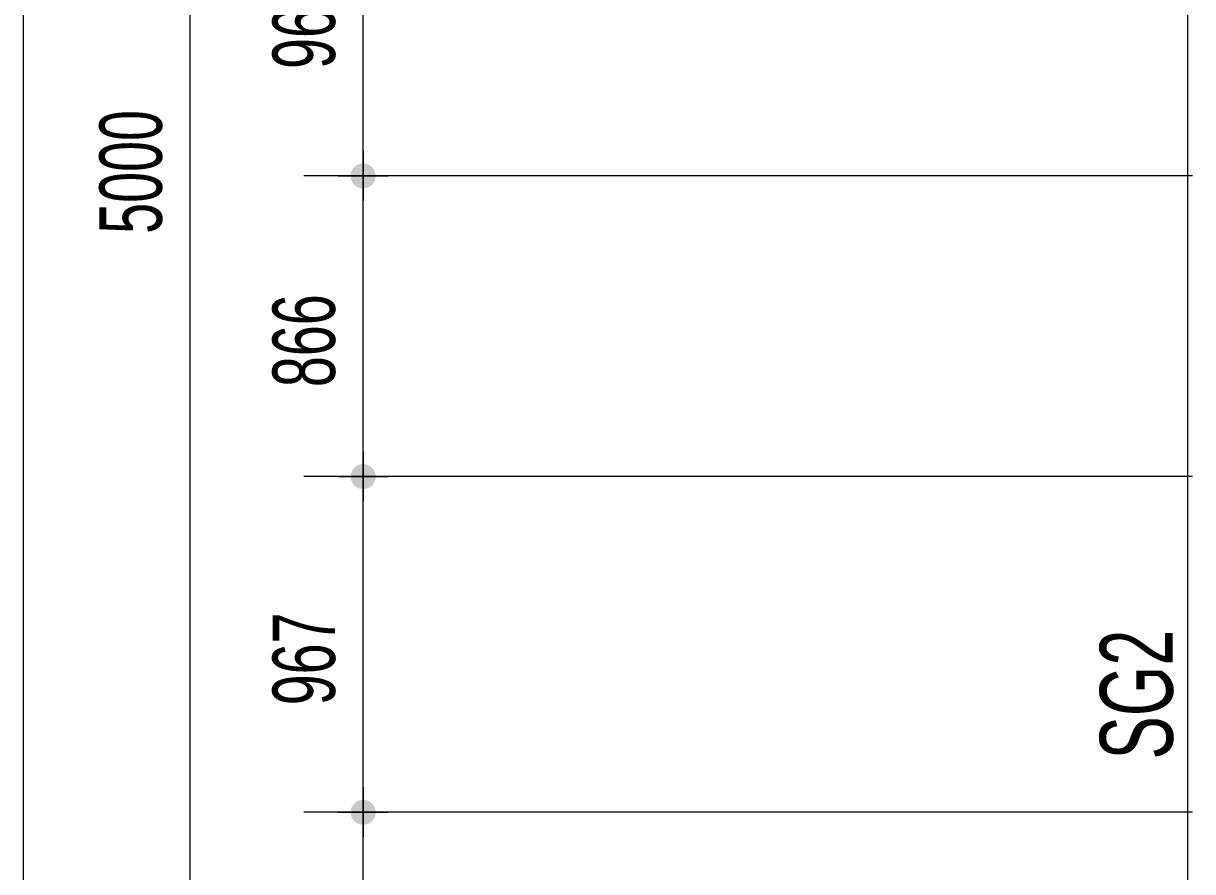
# Model space of a CAD drawing. Header units: millimetres. Extents: x -408 to 426, y -207 to 377.
# Drawn here: x -57.1 to -1, y 107.2 to 147.9 of the extents above; entities that cross this region are included whole.
import ezdxf

# ---------------------------------------------------------------- set-up
doc = ezdxf.new("R2010")
doc.units = ezdxf.units.MM
doc.linetypes.add('XKITLINE00', pattern=[0])
for name, color, linetype, lineweight in [('Dimension', 1, 'Continuous', 0), ('Part', 1, 'Continuous', 0), ('Part mark', 1, 'Continuous', 0)]:
    doc.layers.add(name, color=color, linetype=linetype, lineweight=lineweight)
doc.styles.add('ROMSIM', font='ARIAL.TTF')

# ---------------------------------------------------------------- blocks, each defined once
blk = doc.blocks.new('*A19')
at = {"layer": 'Part', "color": 2, "linetype": 'XKITLINE00', "lineweight": 0}
for p, q in [((-1.25, 183.267), (-1.25, 120.393)), ((-1.25, 120.393), (-1.25, 111.834)), ((-1.25, 111.834), (-1.25, 100.067))]:
    blk.add_line(p, q, dxfattribs=at)
blk = doc.blocks.new('*A50')
at = {"layer": 'Dimension', "color": 7, "linetype": 'XKITLINE00', "lineweight": 0}
blk.add_line((-57.131, 0), (-57.131, 183.333), dxfattribs=at)
blk = doc.blocks.new('*A68')
at = {"layer": 'Dimension'}
for points in [[(-40.85, 109.401), (-40.879, 109.403), (-40.909, 109.406), (-40.938, 109.412), (-40.966, 109.418), (-40.995, 109.426), (-41.023, 109.435), (-41.05, 109.446), (-41.077, 109.458), (-41.103, 109.471), (-41.129, 109.485), (-41.154, 109.501), (-41.178, 109.518), (-41.201, 109.536), (-41.224, 109.555), (-41.245, 109.576), (-41.265, 109.597), (-41.284, 109.619), (-41.303, 109.643), (-41.32, 109.667), (-41.335, 109.692), (-41.35, 109.717), (-41.363, 109.743), (-41.375, 109.77), (-41.386, 109.798), (-41.395, 109.826), (-41.403, 109.854), (-41.409, 109.883), (-41.414, 109.912), (-41.418, 109.941), (-41.42, 109.971), (-41.421, 110), (-41.42, 110.029), (-41.418, 110.059), (-41.414, 110.088), (-41.409, 110.117), (-41.403, 110.146), (-41.395, 110.174), (-41.386, 110.202), (-41.375, 110.23), (-41.363, 110.257), (-41.35, 110.283), (-41.335, 110.308), (-41.32, 110.333), (-41.303, 110.357), (-41.284, 110.381), (-41.265, 110.403), (-41.245, 110.424), (-41.224, 110.445), (-41.201, 110.464), (-41.178, 110.482), (-41.154, 110.499), (-41.129, 110.515), (-41.103, 110.529), (-41.077, 110.542), (-41.05, 110.554), (-41.023, 110.565), (-40.995, 110.574), (-40.966, 110.582), (-40.938, 110.588), (-40.909, 110.594), (-40.879, 110.597), (-40.85, 110.599), (-40.821, 110.6), (-40.791, 110.599), (-40.762, 110.597), (-40.733, 110.594), (-40.704, 110.588), (-40.675, 110.582), (-40.646, 110.574), (-40.618, 110.565), (-40.591, 110.554), (-40.564, 110.542), (-40.538, 110.529), (-40.512, 110.515), (-40.487, 110.499), (-40.463, 110.482), (-40.44, 110.464), (-40.418, 110.445), (-40.396, 110.424), (-40.376, 110.403), (-40.357, 110.381), (-40.339, 110.357), (-40.322, 110.333), (-40.306, 110.308), (-40.291, 110.283), (-40.278, 110.257), (-40.266, 110.23), (-40.256, 110.202), (-40.246, 110.174), (-40.239, 110.146), (-40.232, 110.117), (-40.227, 110.088), (-40.224, 110.059), (-40.221, 110.029), (-40.221, 110), (-40.221, 109.971), (-40.224, 109.941), (-40.227, 109.912), (-40.232, 109.883), (-40.239, 109.854), (-40.246, 109.826), (-40.256, 109.798), (-40.266, 109.77), (-40.278, 109.743), (-40.291, 109.717), (-40.306, 109.692), (-40.322, 109.667), (-40.339, 109.643), (-40.357, 109.619), (-40.376, 109.597), (-40.396, 109.576), (-40.418, 109.555), (-40.44, 109.536), (-40.463, 109.518), (-40.487, 109.501), (-40.512, 109.485), (-40.538, 109.471), (-40.564, 109.458), (-40.591, 109.446), (-40.618, 109.435), (-40.646, 109.426), (-40.675, 109.418), (-40.704, 109.412), (-40.733, 109.406), (-40.762, 109.403), (-40.791, 109.401), (-40.821, 109.4)], [(-40.85, 99.401), (-40.879, 99.403), (-40.909, 99.406), (-40.938, 99.412), (-40.966, 99.418), (-40.995, 99.426), (-41.023, 99.435), (-41.05, 99.446), (-41.077, 99.458), (-41.103, 99.471), (-41.129, 99.485), (-41.154, 99.501), (-41.178, 99.518), (-41.201, 99.536), (-41.224, 99.555), (-41.245, 99.576), (-41.265, 99.597), (-41.284, 99.619), (-41.303, 99.643), (-41.32, 99.667), (-41.335, 99.692), (-41.35, 99.717), (-41.363, 99.743), (-41.375, 99.77), (-41.386, 99.798), (-41.395, 99.826), (-41.403, 99.854), (-41.409, 99.883), (-41.414, 99.912), (-41.418, 99.941), (-41.42, 99.971), (-41.421, 100), (-41.42, 100.029), (-41.418, 100.059), (-41.414, 100.088), (-41.409, 100.117), (-41.403, 100.146), (-41.395, 100.174), (-41.386, 100.202), (-41.375, 100.23), (-41.363, 100.257), (-41.35, 100.283), (-41.335, 100.308), (-41.32, 100.333), (-41.303, 100.357), (-41.284, 100.381), (-41.265, 100.403), (-41.245, 100.424), (-41.224, 100.445), (-41.201, 100.464), (-41.178, 100.482), (-41.154, 100.499), (-41.129, 100.515), (-41.103, 100.529), (-41.077, 100.542), (-41.05, 100.554), (-41.023, 100.565), (-40.995, 100.574), (-40.966, 100.582), (-40.938, 100.588), (-40.909, 100.594), (-40.879, 100.597), (-40.85, 100.599), (-40.821, 100.6), (-40.791, 100.599), (-40.762, 100.597), (-40.733, 100.594), (-40.704, 100.588), (-40.675, 100.582), (-40.646, 100.574), (-40.618, 100.565), (-40.591, 100.554), (-40.564, 100.542), (-40.538, 100.529), (-40.512, 100.515), (-40.487, 100.499), (-40.463, 100.482), (-40.44, 100.464), (-40.418, 100.445), (-40.396, 100.424), (-40.376, 100.403), (-40.357, 100.381), (-40.339, 100.357), (-40.322, 100.333), (-40.306, 100.308), (-40.291, 100.283), (-40.278, 100.257), (-40.266, 100.23), (-40.256, 100.202), (-40.246, 100.174), (-40.239, 100.146), (-40.232, 100.117), (-40.227, 100.088), (-40.224, 100.059), (-40.221, 100.029), (-40.221, 100), (-40.221, 99.971), (-40.224, 99.941), (-40.227, 99.912), (-40.232, 99.883), (-40.239, 99.854), (-40.246, 99.826), (-40.256, 99.798), (-40.266, 99.77), (-40.278, 99.743), (-40.291, 99.717), (-40.306, 99.692), (-40.322, 99.667), (-40.339, 99.643), (-40.357, 99.619), (-40.376, 99.597), (-40.396, 99.576), (-40.418, 99.555), (-40.44, 99.536), (-40.463, 99.518), (-40.487, 99.501), (-40.512, 99.485), (-40.538, 99.471), (-40.564, 99.458), (-40.591, 99.446), (-40.618, 99.435), (-40.646, 99.426), (-40.675, 99.418), (-40.704, 99.412), (-40.733, 99.406), (-40.762, 99.403), (-40.791, 99.401), (-40.821, 99.4)]]:
    blk.add_hatch(color=7, dxfattribs=at).paths.add_polyline_path(points, flags=17)
at = {"layer": 'Dimension', "color": 7, "linetype": 'XKITLINE00', "lineweight": 0}
for p, q in [((-40.821, 111.2), (-40.821, 108.8)), ((-40.821, 110), (-40.821, 111.2)), ((-1, 110), (-43.671, 110)), ((-42.021, 110), (-39.621, 110)), ((-40.821, 100), (-40.821, 110)), ((-40.821, 101.2), (-40.821, 98.8)), ((-1, 100), (-43.671, 100)), ((-42.021, 100), (-39.621, 100)), ((-40.821, 100), (-40.821, 98.8))]:
    blk.add_line(p, q, dxfattribs=at)
at = {"layer": 'Dimension', "color": 3}
for p in [(-40.821, 110), (-40.821, 100)]:
    blk.add_point(p, dxfattribs=at)
at = {"layer": 'Dimension', "color": 3, "style": 'ROMSIM', "width": 0.6375}
blk.add_text('600', height=3, rotation=90.0002, dxfattribs=at).set_placement((-42.171, 102.078))
blk = doc.blocks.new('*A69')
at = {"layer": 'Dimension'}
for points in [[(-40.85, 125.517), (-40.879, 125.52), (-40.909, 125.523), (-40.938, 125.528), (-40.966, 125.535), (-40.995, 125.543), (-41.023, 125.552), (-41.05, 125.562), (-41.077, 125.574), (-41.103, 125.588), (-41.129, 125.602), (-41.154, 125.618), (-41.178, 125.635), (-41.201, 125.653), (-41.224, 125.672), (-41.245, 125.692), (-41.265, 125.714), (-41.284, 125.736), (-41.303, 125.759), (-41.32, 125.783), (-41.335, 125.808), (-41.35, 125.834), (-41.363, 125.86), (-41.375, 125.887), (-41.386, 125.915), (-41.395, 125.942), (-41.403, 125.971), (-41.409, 126), (-41.414, 126.029), (-41.418, 126.058), (-41.42, 126.087), (-41.421, 126.117), (-41.42, 126.146), (-41.418, 126.175), (-41.414, 126.205), (-41.409, 126.234), (-41.403, 126.262), (-41.395, 126.291), (-41.386, 126.319), (-41.375, 126.346), (-41.363, 126.373), (-41.35, 126.4), (-41.335, 126.425), (-41.32, 126.45), (-41.303, 126.474), (-41.284, 126.497), (-41.265, 126.52), (-41.245, 126.541), (-41.224, 126.561), (-41.201, 126.58), (-41.178, 126.599), (-41.154, 126.616), (-41.129, 126.631), (-41.103, 126.646), (-41.077, 126.659), (-41.05, 126.671), (-41.023, 126.682), (-40.995, 126.691), (-40.966, 126.699), (-40.938, 126.705), (-40.909, 126.71), (-40.879, 126.714), (-40.85, 126.716), (-40.821, 126.717), (-40.791, 126.716), (-40.762, 126.714), (-40.733, 126.71), (-40.704, 126.705), (-40.675, 126.699), (-40.646, 126.691), (-40.618, 126.682), (-40.591, 126.671), (-40.564, 126.659), (-40.538, 126.646), (-40.512, 126.631), (-40.487, 126.616), (-40.463, 126.599), (-40.44, 126.58), (-40.418, 126.561), (-40.396, 126.541), (-40.376, 126.52), (-40.357, 126.497), (-40.339, 126.474), (-40.322, 126.45), (-40.306, 126.425), (-40.291, 126.4), (-40.278, 126.373), (-40.266, 126.346), (-40.256, 126.319), (-40.246, 126.291), (-40.239, 126.262), (-40.232, 126.234), (-40.227, 126.205), (-40.224, 126.175), (-40.221, 126.146), (-40.221, 126.117), (-40.221, 126.087), (-40.224, 126.058), (-40.227, 126.029), (-40.232, 126), (-40.239, 125.971), (-40.246, 125.942), (-40.256, 125.915), (-40.266, 125.887), (-40.278, 125.86), (-40.291, 125.834), (-40.306, 125.808), (-40.322, 125.783), (-40.339, 125.759), (-40.357, 125.736), (-40.376, 125.714), (-40.396, 125.692), (-40.418, 125.672), (-40.44, 125.653), (-40.463, 125.635), (-40.487, 125.618), (-40.512, 125.602), (-40.538, 125.588), (-40.564, 125.574), (-40.591, 125.562), (-40.618, 125.552), (-40.646, 125.543), (-40.675, 125.535), (-40.704, 125.528), (-40.733, 125.523), (-40.762, 125.52), (-40.791, 125.517), (-40.821, 125.517)], [(-40.85, 109.401), (-40.879, 109.403), (-40.909, 109.406), (-40.938, 109.412), (-40.966, 109.418), (-40.995, 109.426), (-41.023, 109.435), (-41.05, 109.446), (-41.077, 109.458), (-41.103, 109.471), (-41.129, 109.485), (-41.154, 109.501), (-41.178, 109.518), (-41.201, 109.536), (-41.224, 109.555), (-41.245, 109.576), (-41.265, 109.597), (-41.284, 109.619), (-41.303, 109.643), (-41.32, 109.667), (-41.335, 109.692), (-41.35, 109.717), (-41.363, 109.743), (-41.375, 109.77), (-41.386, 109.798), (-41.395, 109.826), (-41.403, 109.854), (-41.409, 109.883), (-41.414, 109.912), (-41.418, 109.941), (-41.42, 109.971), (-41.421, 110), (-41.42, 110.029), (-41.418, 110.059), (-41.414, 110.088), (-41.409, 110.117), (-41.403, 110.146), (-41.395, 110.174), (-41.386, 110.202), (-41.375, 110.23), (-41.363, 110.257), (-41.35, 110.283), (-41.335, 110.308), (-41.32, 110.333), (-41.303, 110.357), (-41.284, 110.381), (-41.265, 110.403), (-41.245, 110.424), (-41.224, 110.445), (-41.201, 110.464), (-41.178, 110.482), (-41.154, 110.499), (-41.129, 110.515), (-41.103, 110.529), (-41.077, 110.542), (-41.05, 110.554), (-41.023, 110.565), (-40.995, 110.574), (-40.966, 110.582), (-40.938, 110.588), (-40.909, 110.594), (-40.879, 110.597), (-40.85, 110.599), (-40.821, 110.6), (-40.791, 110.599), (-40.762, 110.597), (-40.733, 110.594), (-40.704, 110.588), (-40.675, 110.582), (-40.646, 110.574), (-40.618, 110.565), (-40.591, 110.554), (-40.564, 110.542), (-40.538, 110.529), (-40.512, 110.515), (-40.487, 110.499), (-40.463, 110.482), (-40.44, 110.464), (-40.418, 110.445), (-40.396, 110.424), (-40.376, 110.403), (-40.357, 110.381), (-40.339, 110.357), (-40.322, 110.333), (-40.306, 110.308), (-40.291, 110.283), (-40.278, 110.257), (-40.266, 110.23), (-40.256, 110.202), (-40.246, 110.174), (-40.239, 110.146), (-40.232, 110.117), (-40.227, 110.088), (-40.224, 110.059), (-40.221, 110.029), (-40.221, 110), (-40.221, 109.971), (-40.224, 109.941), (-40.227, 109.912), (-40.232, 109.883), (-40.239, 109.854), (-40.246, 109.826), (-40.256, 109.798), (-40.266, 109.77), (-40.278, 109.743), (-40.291, 109.717), (-40.306, 109.692), (-40.322, 109.667), (-40.339, 109.643), (-40.357, 109.619), (-40.376, 109.597), (-40.396, 109.576), (-40.418, 109.555), (-40.44, 109.536), (-40.463, 109.518), (-40.487, 109.501), (-40.512, 109.485), (-40.538, 109.471), (-40.564, 109.458), (-40.591, 109.446), (-40.618, 109.435), (-40.646, 109.426), (-40.675, 109.418), (-40.704, 109.412), (-40.733, 109.406), (-40.762, 109.403), (-40.791, 109.401), (-40.821, 109.4)]]:
    blk.add_hatch(color=7, dxfattribs=at).paths.add_polyline_path(points, flags=17)
at = {"layer": 'Dimension', "color": 7, "linetype": 'XKITLINE00', "lineweight": 0}
for p, q in [((-40.821, 127.317), (-40.821, 124.917)), ((-40.821, 126.117), (-40.821, 127.317)), ((-1, 126.117), (-43.671, 126.117)), ((-42.021, 126.117), (-39.621, 126.117)), ((-40.821, 110), (-40.821, 126.117)), ((-40.821, 111.2), (-40.821, 108.8)), ((-1, 110), (-43.671, 110)), ((-42.021, 110), (-39.621, 110)), ((-40.821, 110), (-40.821, 108.8))]:
    blk.add_line(p, q, dxfattribs=at)
at = {"layer": 'Dimension', "color": 3}
for p in [(-40.821, 126.117), (-40.821, 110)]:
    blk.add_point(p, dxfattribs=at)
at = {"layer": 'Dimension', "color": 3, "style": 'ROMSIM', "width": 0.6375}
blk.add_text('967', height=3, rotation=90.0002, dxfattribs=at).set_placement((-42.171, 115.136))
blk = doc.blocks.new('*A70')
at = {"layer": 'Dimension'}
for points in [[(-40.85, 139.951), (-40.879, 139.953), (-40.909, 139.956), (-40.938, 139.962), (-40.966, 139.968), (-40.995, 139.976), (-41.023, 139.985), (-41.05, 139.996), (-41.077, 140.008), (-41.103, 140.021), (-41.129, 140.035), (-41.154, 140.051), (-41.178, 140.068), (-41.201, 140.086), (-41.224, 140.105), (-41.245, 140.126), (-41.265, 140.147), (-41.284, 140.169), (-41.303, 140.193), (-41.32, 140.217), (-41.335, 140.242), (-41.35, 140.267), (-41.363, 140.293), (-41.375, 140.32), (-41.386, 140.348), (-41.395, 140.376), (-41.403, 140.404), (-41.409, 140.433), (-41.414, 140.462), (-41.418, 140.491), (-41.42, 140.521), (-41.421, 140.55), (-41.42, 140.579), (-41.418, 140.609), (-41.414, 140.638), (-41.409, 140.667), (-41.403, 140.696), (-41.395, 140.724), (-41.386, 140.752), (-41.375, 140.78), (-41.363, 140.807), (-41.35, 140.833), (-41.335, 140.858), (-41.32, 140.883), (-41.303, 140.907), (-41.284, 140.931), (-41.265, 140.953), (-41.245, 140.974), (-41.224, 140.995), (-41.201, 141.014), (-41.178, 141.032), (-41.154, 141.049), (-41.129, 141.065), (-41.103, 141.079), (-41.077, 141.092), (-41.05, 141.104), (-41.023, 141.115), (-40.995, 141.124), (-40.966, 141.132), (-40.938, 141.138), (-40.909, 141.144), (-40.879, 141.147), (-40.85, 141.149), (-40.821, 141.15), (-40.791, 141.149), (-40.762, 141.147), (-40.733, 141.144), (-40.704, 141.138), (-40.675, 141.132), (-40.646, 141.124), (-40.618, 141.115), (-40.591, 141.104), (-40.564, 141.092), (-40.538, 141.079), (-40.512, 141.065), (-40.487, 141.049), (-40.463, 141.032), (-40.44, 141.014), (-40.418, 140.995), (-40.396, 140.974), (-40.376, 140.953), (-40.357, 140.931), (-40.339, 140.907), (-40.322, 140.883), (-40.306, 140.858), (-40.291, 140.833), (-40.278, 140.807), (-40.266, 140.78), (-40.256, 140.752), (-40.246, 140.724), (-40.239, 140.696), (-40.232, 140.667), (-40.227, 140.638), (-40.224, 140.609), (-40.221, 140.579), (-40.221, 140.55), (-40.221, 140.521), (-40.224, 140.491), (-40.227, 140.462), (-40.232, 140.433), (-40.239, 140.404), (-40.246, 140.376), (-40.256, 140.348), (-40.266, 140.32), (-40.278, 140.293), (-40.291, 140.267), (-40.306, 140.242), (-40.322, 140.217), (-40.339, 140.193), (-40.357, 140.169), (-40.376, 140.147), (-40.396, 140.126), (-40.418, 140.105), (-40.44, 140.086), (-40.463, 140.068), (-40.487, 140.051), (-40.512, 140.035), (-40.538, 140.021), (-40.564, 140.008), (-40.591, 139.996), (-40.618, 139.985), (-40.646, 139.976), (-40.675, 139.968), (-40.704, 139.962), (-40.733, 139.956), (-40.762, 139.953), (-40.791, 139.951), (-40.821, 139.95)], [(-40.85, 125.517), (-40.879, 125.52), (-40.909, 125.523), (-40.938, 125.528), (-40.966, 125.535), (-40.995, 125.543), (-41.023, 125.552), (-41.05, 125.562), (-41.077, 125.574), (-41.103, 125.588), (-41.129, 125.602), (-41.154, 125.618), (-41.178, 125.635), (-41.201, 125.653), (-41.224, 125.672), (-41.245, 125.692), (-41.265, 125.714), (-41.284, 125.736), (-41.303, 125.759), (-41.32, 125.783), (-41.335, 125.808), (-41.35, 125.834), (-41.363, 125.86), (-41.375, 125.887), (-41.386, 125.915), (-41.395, 125.942), (-41.403, 125.971), (-41.409, 126), (-41.414, 126.029), (-41.418, 126.058), (-41.42, 126.087), (-41.421, 126.117), (-41.42, 126.146), (-41.418, 126.175), (-41.414, 126.205), (-41.409, 126.234), (-41.403, 126.262), (-41.395, 126.291), (-41.386, 126.319), (-41.375, 126.346), (-41.363, 126.373), (-41.35, 126.4), (-41.335, 126.425), (-41.32, 126.45), (-41.303, 126.474), (-41.284, 126.497), (-41.265, 126.52), (-41.245, 126.541), (-41.224, 126.561), (-41.201, 126.58), (-41.178, 126.599), (-41.154, 126.616), (-41.129, 126.631), (-41.103, 126.646), (-41.077, 126.659), (-41.05, 126.671), (-41.023, 126.682), (-40.995, 126.691), (-40.966, 126.699), (-40.938, 126.705), (-40.909, 126.71), (-40.879, 126.714), (-40.85, 126.716), (-40.821, 126.717), (-40.791, 126.716), (-40.762, 126.714), (-40.733, 126.71), (-40.704, 126.705), (-40.675, 126.699), (-40.646, 126.691), (-40.618, 126.682), (-40.591, 126.671), (-40.564, 126.659), (-40.538, 126.646), (-40.512, 126.631), (-40.487, 126.616), (-40.463, 126.599), (-40.44, 126.58), (-40.418, 126.561), (-40.396, 126.541), (-40.376, 126.52), (-40.357, 126.497), (-40.339, 126.474), (-40.322, 126.45), (-40.306, 126.425), (-40.291, 126.4), (-40.278, 126.373), (-40.266, 126.346), (-40.256, 126.319), (-40.246, 126.291), (-40.239, 126.262), (-40.232, 126.234), (-40.227, 126.205), (-40.224, 126.175), (-40.221, 126.146), (-40.221, 126.117), (-40.221, 126.087), (-40.224, 126.058), (-40.227, 126.029), (-40.232, 126), (-40.239, 125.971), (-40.246, 125.942), (-40.256, 125.915), (-40.266, 125.887), (-40.278, 125.86), (-40.291, 125.834), (-40.306, 125.808), (-40.322, 125.783), (-40.339, 125.759), (-40.357, 125.736), (-40.376, 125.714), (-40.396, 125.692), (-40.418, 125.672), (-40.44, 125.653), (-40.463, 125.635), (-40.487, 125.618), (-40.512, 125.602), (-40.538, 125.588), (-40.564, 125.574), (-40.591, 125.562), (-40.618, 125.552), (-40.646, 125.543), (-40.675, 125.535), (-40.704, 125.528), (-40.733, 125.523), (-40.762, 125.52), (-40.791, 125.517), (-40.821, 125.517)]]:
    blk.add_hatch(color=7, dxfattribs=at).paths.add_polyline_path(points, flags=17)
at = {"layer": 'Dimension', "color": 7, "linetype": 'XKITLINE00', "lineweight": 0}
for p, q in [((-40.821, 141.75), (-40.821, 139.35)), ((-40.821, 140.55), (-40.821, 141.75)), ((-1, 140.55), (-43.671, 140.55)), ((-42.021, 140.55), (-39.621, 140.55)), ((-40.821, 126.117), (-40.821, 140.55)), ((-40.821, 127.317), (-40.821, 124.917)), ((-1, 126.117), (-43.671, 126.117)), ((-42.021, 126.117), (-39.621, 126.117)), ((-40.821, 126.117), (-40.821, 124.917))]:
    blk.add_line(p, q, dxfattribs=at)
at = {"layer": 'Dimension', "color": 3}
for p in [(-40.821, 140.55), (-40.821, 126.117)]:
    blk.add_point(p, dxfattribs=at)
at = {"layer": 'Dimension', "color": 3, "style": 'ROMSIM', "width": 0.6375}
blk.add_text('866', height=3, rotation=90.0002, dxfattribs=at).set_placement((-42.171, 130.411))
blk = doc.blocks.new('*A71')
at = {"layer": 'Dimension'}
for points in [[(-40.85, 156.067), (-40.879, 156.07), (-40.909, 156.073), (-40.938, 156.078), (-40.966, 156.085), (-40.995, 156.093), (-41.023, 156.102), (-41.05, 156.112), (-41.077, 156.124), (-41.103, 156.138), (-41.129, 156.152), (-41.154, 156.168), (-41.178, 156.185), (-41.201, 156.203), (-41.224, 156.222), (-41.245, 156.242), (-41.265, 156.264), (-41.284, 156.286), (-41.303, 156.309), (-41.32, 156.333), (-41.335, 156.358), (-41.35, 156.384), (-41.363, 156.41), (-41.375, 156.437), (-41.386, 156.465), (-41.395, 156.492), (-41.403, 156.521), (-41.409, 156.55), (-41.414, 156.579), (-41.418, 156.608), (-41.42, 156.637), (-41.421, 156.667), (-41.42, 156.696), (-41.418, 156.725), (-41.414, 156.755), (-41.409, 156.784), (-41.403, 156.812), (-41.395, 156.841), (-41.386, 156.869), (-41.375, 156.896), (-41.363, 156.923), (-41.35, 156.95), (-41.335, 156.975), (-41.32, 157), (-41.303, 157.024), (-41.284, 157.047), (-41.265, 157.07), (-41.245, 157.091), (-41.224, 157.111), (-41.201, 157.13), (-41.178, 157.149), (-41.154, 157.166), (-41.129, 157.181), (-41.103, 157.196), (-41.077, 157.209), (-41.05, 157.221), (-41.023, 157.232), (-40.995, 157.241), (-40.966, 157.249), (-40.938, 157.255), (-40.909, 157.26), (-40.879, 157.264), (-40.85, 157.266), (-40.821, 157.267), (-40.791, 157.266), (-40.762, 157.264), (-40.733, 157.26), (-40.704, 157.255), (-40.675, 157.249), (-40.646, 157.241), (-40.618, 157.232), (-40.591, 157.221), (-40.564, 157.209), (-40.538, 157.196), (-40.512, 157.181), (-40.487, 157.166), (-40.463, 157.149), (-40.44, 157.13), (-40.418, 157.111), (-40.396, 157.091), (-40.376, 157.07), (-40.357, 157.047), (-40.339, 157.024), (-40.322, 157), (-40.306, 156.975), (-40.291, 156.95), (-40.278, 156.923), (-40.266, 156.896), (-40.256, 156.869), (-40.246, 156.841), (-40.239, 156.812), (-40.232, 156.784), (-40.227, 156.755), (-40.224, 156.725), (-40.221, 156.696), (-40.221, 156.667), (-40.221, 156.637), (-40.224, 156.608), (-40.227, 156.579), (-40.232, 156.55), (-40.239, 156.521), (-40.246, 156.492), (-40.256, 156.465), (-40.266, 156.437), (-40.278, 156.41), (-40.291, 156.384), (-40.306, 156.358), (-40.322, 156.333), (-40.339, 156.309), (-40.357, 156.286), (-40.376, 156.264), (-40.396, 156.242), (-40.418, 156.222), (-40.44, 156.203), (-40.463, 156.185), (-40.487, 156.168), (-40.512, 156.152), (-40.538, 156.138), (-40.564, 156.124), (-40.591, 156.112), (-40.618, 156.102), (-40.646, 156.093), (-40.675, 156.085), (-40.704, 156.078), (-40.733, 156.073), (-40.762, 156.07), (-40.791, 156.067), (-40.821, 156.067)], [(-40.85, 139.951), (-40.879, 139.953), (-40.909, 139.956), (-40.938, 139.962), (-40.966, 139.968), (-40.995, 139.976), (-41.023, 139.985), (-41.05, 139.996), (-41.077, 140.008), (-41.103, 140.021), (-41.129, 140.035), (-41.154, 140.051), (-41.178, 140.068), (-41.201, 140.086), (-41.224, 140.105), (-41.245, 140.126), (-41.265, 140.147), (-41.284, 140.169), (-41.303, 140.193), (-41.32, 140.217), (-41.335, 140.242), (-41.35, 140.267), (-41.363, 140.293), (-41.375, 140.32), (-41.386, 140.348), (-41.395, 140.376), (-41.403, 140.404), (-41.409, 140.433), (-41.414, 140.462), (-41.418, 140.491), (-41.42, 140.521), (-41.421, 140.55), (-41.42, 140.579), (-41.418, 140.609), (-41.414, 140.638), (-41.409, 140.667), (-41.403, 140.696), (-41.395, 140.724), (-41.386, 140.752), (-41.375, 140.78), (-41.363, 140.807), (-41.35, 140.833), (-41.335, 140.858), (-41.32, 140.883), (-41.303, 140.907), (-41.284, 140.931), (-41.265, 140.953), (-41.245, 140.974), (-41.224, 140.995), (-41.201, 141.014), (-41.178, 141.032), (-41.154, 141.049), (-41.129, 141.065), (-41.103, 141.079), (-41.077, 141.092), (-41.05, 141.104), (-41.023, 141.115), (-40.995, 141.124), (-40.966, 141.132), (-40.938, 141.138), (-40.909, 141.144), (-40.879, 141.147), (-40.85, 141.149), (-40.821, 141.15), (-40.791, 141.149), (-40.762, 141.147), (-40.733, 141.144), (-40.704, 141.138), (-40.675, 141.132), (-40.646, 141.124), (-40.618, 141.115), (-40.591, 141.104), (-40.564, 141.092), (-40.538, 141.079), (-40.512, 141.065), (-40.487, 141.049), (-40.463, 141.032), (-40.44, 141.014), (-40.418, 140.995), (-40.396, 140.974), (-40.376, 140.953), (-40.357, 140.931), (-40.339, 140.907), (-40.322, 140.883), (-40.306, 140.858), (-40.291, 140.833), (-40.278, 140.807), (-40.266, 140.78), (-40.256, 140.752), (-40.246, 140.724), (-40.239, 140.696), (-40.232, 140.667), (-40.227, 140.638), (-40.224, 140.609), (-40.221, 140.579), (-40.221, 140.55), (-40.221, 140.521), (-40.224, 140.491), (-40.227, 140.462), (-40.232, 140.433), (-40.239, 140.404), (-40.246, 140.376), (-40.256, 140.348), (-40.266, 140.32), (-40.278, 140.293), (-40.291, 140.267), (-40.306, 140.242), (-40.322, 140.217), (-40.339, 140.193), (-40.357, 140.169), (-40.376, 140.147), (-40.396, 140.126), (-40.418, 140.105), (-40.44, 140.086), (-40.463, 140.068), (-40.487, 140.051), (-40.512, 140.035), (-40.538, 140.021), (-40.564, 140.008), (-40.591, 139.996), (-40.618, 139.985), (-40.646, 139.976), (-40.675, 139.968), (-40.704, 139.962), (-40.733, 139.956), (-40.762, 139.953), (-40.791, 139.951), (-40.821, 139.95)]]:
    blk.add_hatch(color=7, dxfattribs=at).paths.add_polyline_path(points, flags=17)
at = {"layer": 'Dimension', "color": 7, "linetype": 'XKITLINE00', "lineweight": 0}
for p, q in [((-40.821, 157.867), (-40.821, 155.467)), ((-40.821, 156.667), (-40.821, 157.867)), ((-1, 156.667), (-43.671, 156.667)), ((-42.021, 156.667), (-39.621, 156.667)), ((-40.821, 140.55), (-40.821, 156.667)), ((-40.821, 141.75), (-40.821, 139.35)), ((-1, 140.55), (-43.671, 140.55)), ((-42.021, 140.55), (-39.621, 140.55)), ((-40.821, 140.55), (-40.821, 139.35))]:
    blk.add_line(p, q, dxfattribs=at)
at = {"layer": 'Dimension', "color": 3}
for p in [(-40.821, 156.667), (-40.821, 140.55)]:
    blk.add_point(p, dxfattribs=at)
at = {"layer": 'Dimension', "color": 3, "style": 'ROMSIM', "width": 0.6375}
blk.add_text('967', height=3, rotation=90.0002, dxfattribs=at).set_placement((-42.171, 145.686))
blk = doc.blocks.new('*A76')
at = {"layer": 'Dimension', "color": 7, "linetype": 'XKITLINE00', "lineweight": 0}
blk.add_line((-49.131, 100), (-49.131, 183.333), dxfattribs=at)
at = {"layer": 'Dimension', "color": 3, "style": 'ROMSIM', "width": 0.6375}
blk.add_text('5000', height=3, rotation=90.0002, dxfattribs=at).set_placement((-50.481, 137.771))
blk = doc.blocks.new('*A77')
at = {"layer": 'Part mark', "color": 3, "style": 'ROMSIM', "width": 0.6375}
blk.add_text('SG2', height=3.5, rotation=90.0002, dxfattribs=at).set_placement((-1.95, 112.534))

msp = doc.modelspace()

# ---------------------------------------------------------------- block references
at = {"lineweight": 0}
for name in ['*A50', '*A76', '*A19', '*A71', '*A70', '*A69', '*A77', '*A68']:
    msp.add_blockref(name, (0, 0), dxfattribs=at)

doc.saveas('drawing.dxf')
